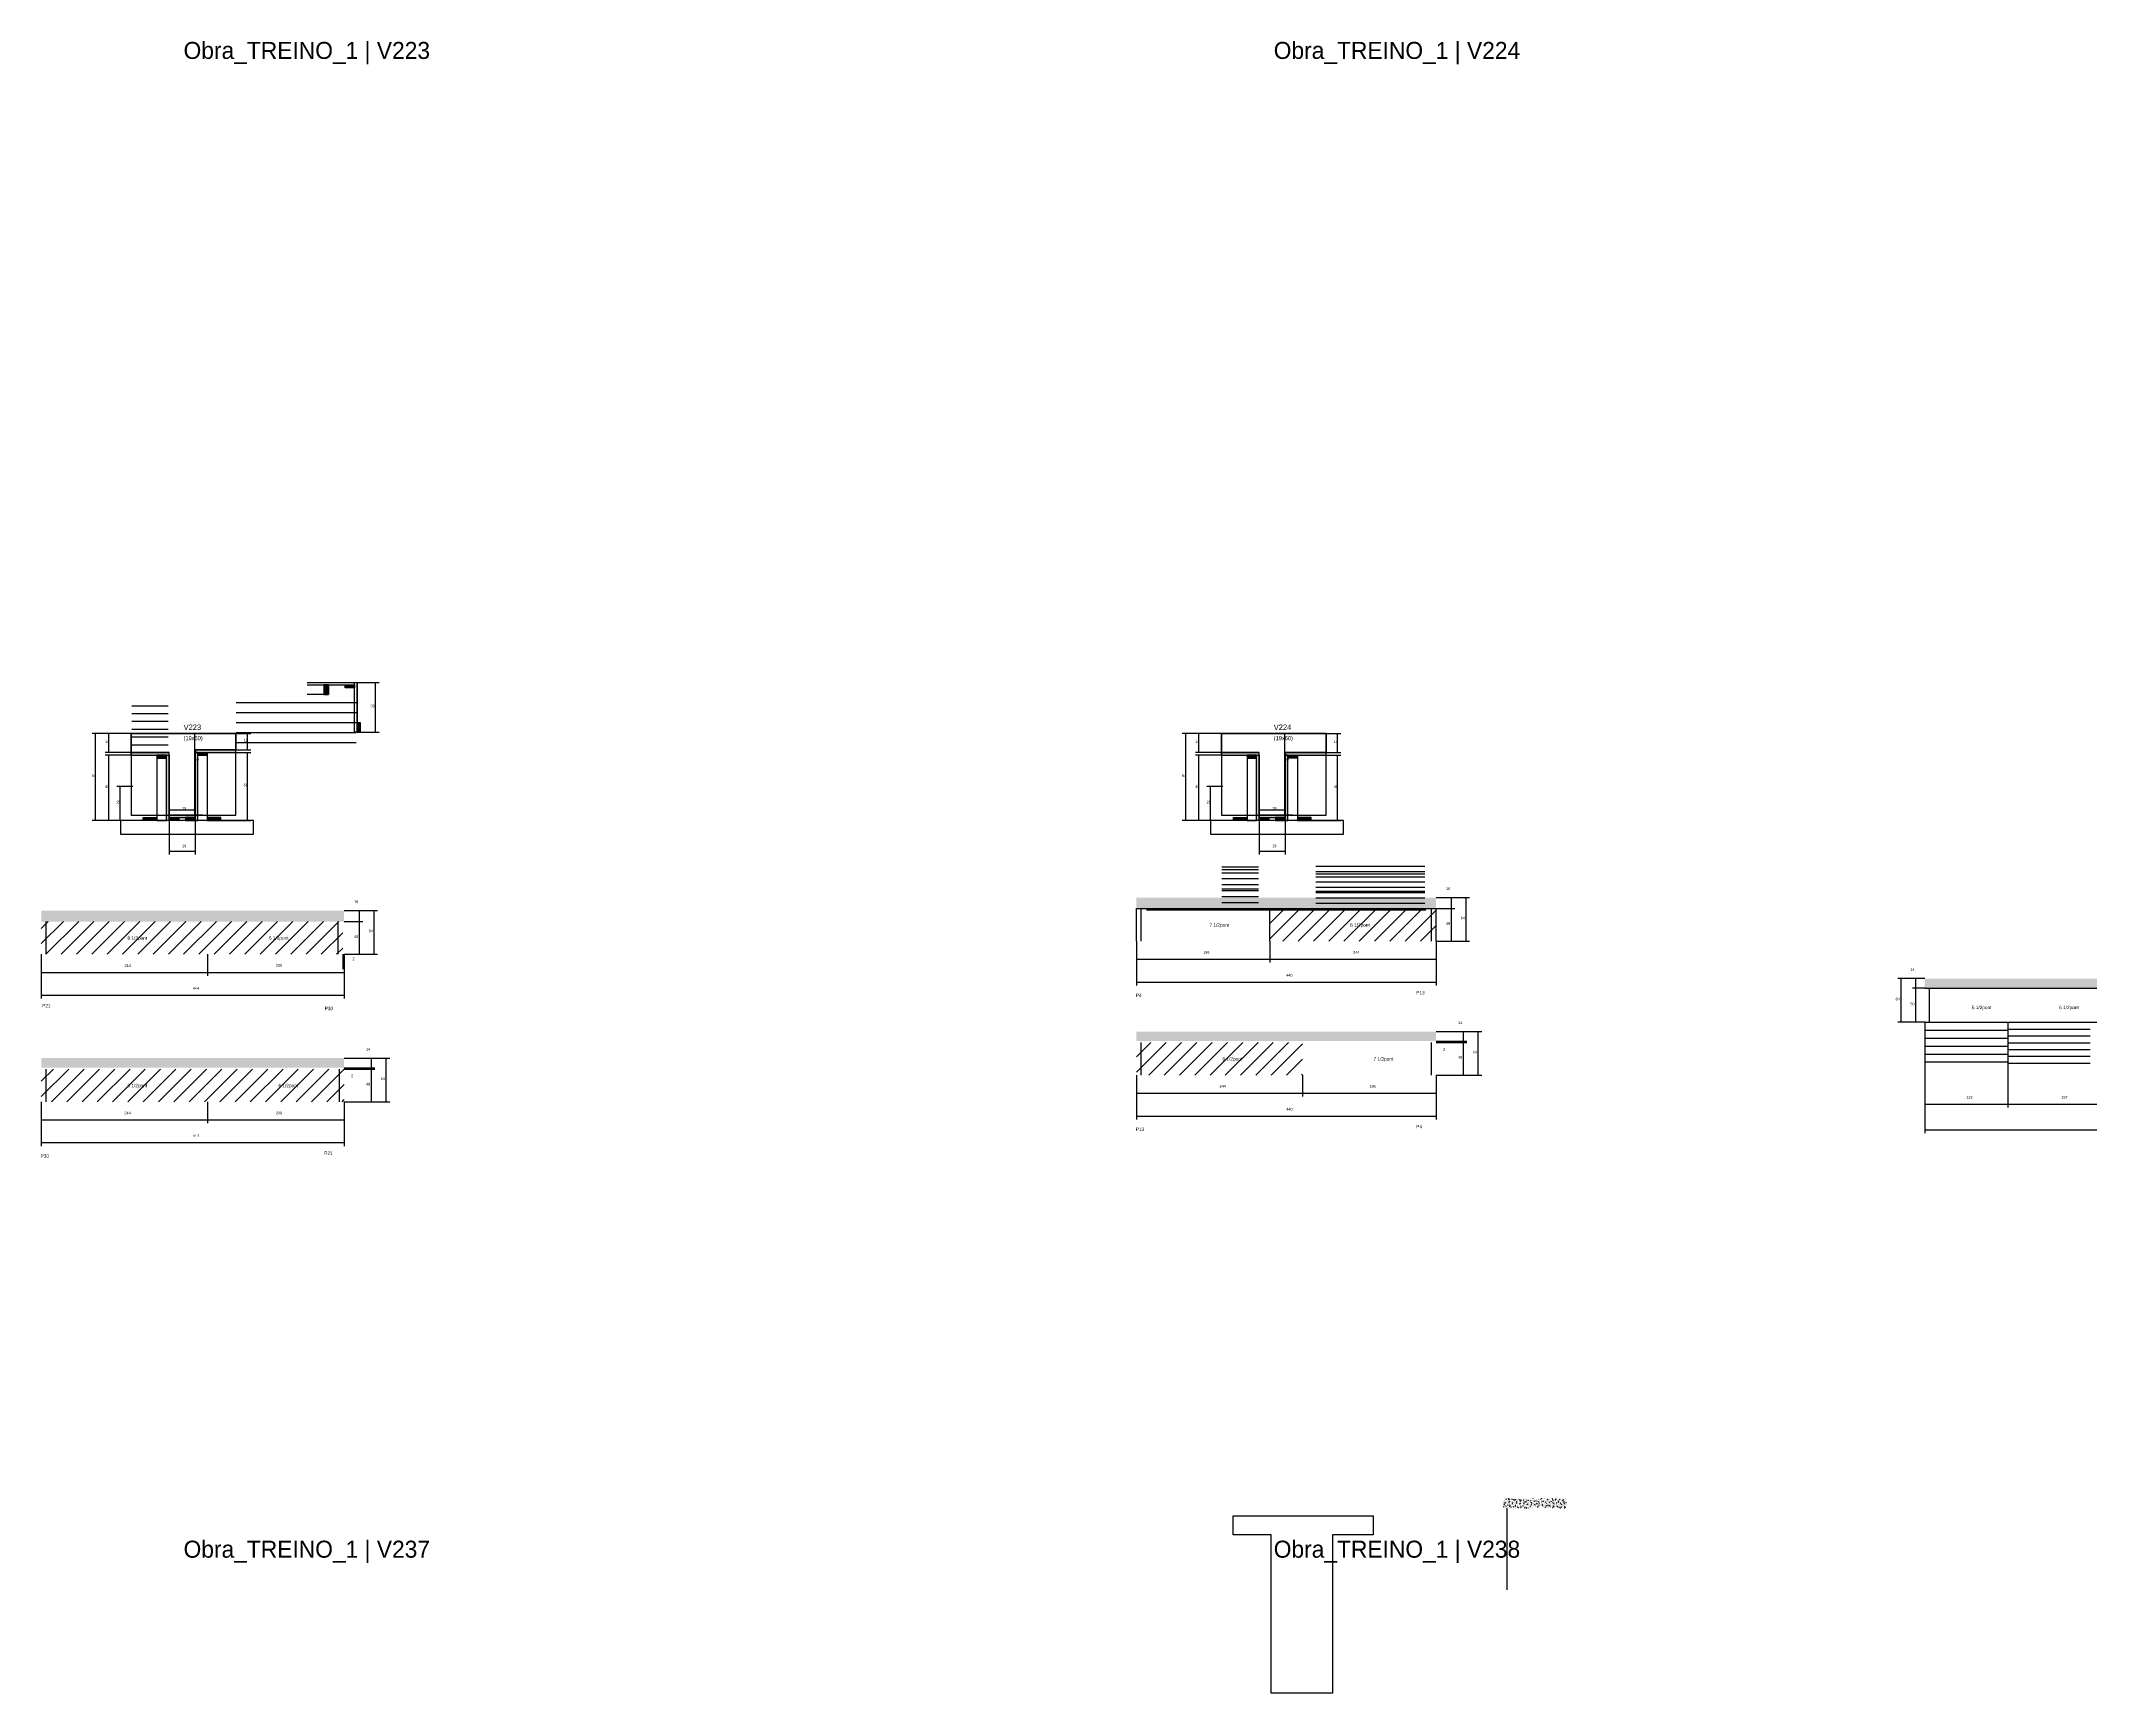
# Model space of a CAD drawing. Header units: metres. Extents: x -2848 to 22762, y -45195 to 1016.
# Drawn here: x 9391 to 12400, y -16809 to -14384 of the extents above; entities that cross this region are included whole.
import ezdxf

# ---------------------------------------------------------------- set-up
doc = ezdxf.new("R2010")
doc.units = ezdxf.units.M
for name, color, linetype in [('CONCRETO', 251, 'Continuous'), ('COTA', 4, 'Continuous'), ('Cota Seção (2x)', 4, 'Continuous'), ('Hachura', 253, 'Continuous'), ('LABEL_ID', 3, 'Continuous'), ('Madeira', 126, 'Continuous'), ('NOMENCLATURA', 7, 'Continuous'), ('Painéis', 200, 'Continuous'), ('REAPROVEITAMENTO', 251, 'Continuous'), ('SARR_2.2x7', 40, 'Continuous'), ('Texto Seção', 7, 'Continuous')]:
    doc.layers.add(name, color=color, linetype=linetype)

msp = doc.modelspace()

# ---------------------------------------------------------------- hatches: boundary and pattern name
at = {"layer": 'COTA'}
h = msp.add_hatch(dxfattribs=at)
h.set_pattern_fill('AR-CONC', scale=0.03)
h.paths.add_polyline_path([(11438.4, -15641), (11438.4, -15657), (11438.4, -15657), (10998.4, -15657), (10998.4, -15657), (10998.4, -15641), (10998.4, -15641), (11438.4, -15641)])
h = msp.add_hatch(dxfattribs=at)
h.set_pattern_fill('AR-CONC', scale=0.03)
h.paths.add_polyline_path([(9835.7, -15660.2), (9835.7, -15676.2), (9835.7, -15676.2), (9391.2, -15676.2), (9391.2, -15676.2), (9391.2, -15660.2), (9391.2, -15660.2), (9835.7, -15660.2)])
h = msp.add_hatch(dxfattribs=at)
h.set_pattern_fill('AR-CONC', scale=0.03)
h.paths.add_polyline_path([(12155.5, -15774), (12591.5, -15774), (12591.5, -15774), (12591.5, -15824), (12591.5, -15824), (12623.5, -15824), (12623.5, -15824), (12623.5, -15760), (12623.5, -15760), (12155.5, -15760), (12155.5, -15760), (12155.5, -15774)])
h = msp.add_hatch(dxfattribs=at)
h.set_pattern_fill('AR-CONC', scale=0.03)
h.paths.add_polyline_path([(10998.4, -15837.6), (10998.4, -15851.6), (10998.4, -15851.6), (11438.4, -15851.6), (11438.4, -15851.6), (11438.4, -15837.6), (11438.4, -15837.6), (10998.4, -15837.6)])
h = msp.add_hatch(dxfattribs=at)
h.set_pattern_fill('AR-CONC', scale=0.03)
h.paths.add_polyline_path([(9835.7, -15890.7), (9835.7, -15876.7), (9835.7, -15876.7), (9391.2, -15876.7), (9391.2, -15876.7), (9391.2, -15890.7), (9391.2, -15890.7), (9835.7, -15890.7)])
h = msp.add_hatch(dxfattribs=at)
h.set_pattern_fill('AR-CONC', scale=0.03)
h.paths.add_polyline_path([(11536, -16523.2), (11536, -16537.2), (11536, -16537.2), (11630, -16537.2), (11630, -16537.2), (11630, -16523.2), (11630, -16523.2), (11536, -16523.2)])
at = {"layer": 'Hachura'}
h = msp.add_hatch(dxfattribs=at)
h.set_pattern_fill('ANSI31', scale=0.5)
h.paths.add_polyline_path([(9812.7, -15328.8), (9805.7, -15328.8), (9805.7, -15342.8), (9812.7, -15342.8)])
h = msp.add_hatch(dxfattribs=at)
h.set_pattern_fill('ANSI31', scale=0.5)
h.paths.add_polyline_path([(9837, -15328.8), (9837, -15333.2), (9837, -15333.2), (9851, -15333.2), (9851, -15333.2), (9851, -15328.8), (9851, -15328.8), (9837, -15328.8)])
h = msp.add_hatch(dxfattribs=at)
h.set_pattern_fill('ANSI31', scale=0.5)
h.paths.add_polyline_path([(9854.6, -15398.2), (9859, -15398.2), (9859, -15398.2), (9859, -15384.2), (9859, -15384.2), (9854.6, -15384.2), (9854.6, -15384.2), (9854.6, -15398.2)])
h = msp.add_hatch(color=8, dxfattribs=at)
h.dxf.hatch_style = 1
h.paths.add_polyline_path([(9578.8, -15432), (9578.8, -15428), (9578.8, -15428), (9523.2, -15428), (9523.2, -15428), (9523.2, -15432), (9523.2, -15432), (9578.8, -15432)])
h = msp.add_hatch(dxfattribs=at)
h.set_pattern_fill('ANSI31', scale=0.5)
h.paths.add_polyline_path([(9574.8, -15436.4), (9574.8, -15432), (9574.8, -15432), (9560.8, -15432), (9560.8, -15432), (9560.8, -15436.4), (9560.8, -15436.4), (9574.8, -15436.4)])
h = msp.add_hatch(color=8, dxfattribs=at)
h.dxf.hatch_style = 1
h.paths.add_polyline_path([(9574.8, -15428), (9578.8, -15428), (9578.8, -15428), (9578.8, -15528), (9578.8, -15528), (9574.8, -15528), (9574.8, -15528), (9574.8, -15428)])
h = msp.add_hatch(color=8, dxfattribs=at)
h.dxf.hatch_style = 1
h.paths.add_polyline_path([(9676.8, -15428), (9676.8, -15424), (9676.8, -15424), (9616.8, -15424), (9616.8, -15424), (9616.8, -15428), (9616.8, -15428), (9676.8, -15428)])
h = msp.add_hatch(color=8, dxfattribs=at)
h.dxf.hatch_style = 1
h.paths.add_polyline_path([(9620.8, -15428), (9616.8, -15428), (9616.8, -15428), (9616.8, -15528), (9616.8, -15528), (9620.8, -15528), (9620.8, -15528), (9620.8, -15428)])
h = msp.add_hatch(dxfattribs=at)
h.set_pattern_fill('ANSI31', scale=0.5)
h.paths.add_polyline_path([(9620.8, -15432.4), (9620.8, -15428), (9620.8, -15428), (9634.8, -15428), (9634.8, -15428), (9634.8, -15432.4), (9634.8, -15432.4), (9620.8, -15432.4)])
h = msp.add_hatch(color=8, dxfattribs=at)
h.dxf.hatch_style = 1
h.paths.add_polyline_path([(11178.8, -15432), (11178.8, -15428), (11178.8, -15428), (11123.2, -15428), (11123.2, -15428), (11123.2, -15432), (11123.2, -15432), (11178.8, -15432)])
h = msp.add_hatch(dxfattribs=at)
h.set_pattern_fill('ANSI31', scale=0.5)
h.paths.add_polyline_path([(11174.8, -15436.4), (11174.8, -15432), (11174.8, -15432), (11160.8, -15432), (11160.8, -15432), (11160.8, -15436.4), (11160.8, -15436.4), (11174.8, -15436.4)])
h = msp.add_hatch(color=8, dxfattribs=at)
h.dxf.hatch_style = 1
h.paths.add_polyline_path([(11174.8, -15428), (11178.8, -15428), (11178.8, -15428), (11178.8, -15528), (11178.8, -15528), (11174.8, -15528), (11174.8, -15528), (11174.8, -15428)])
h = msp.add_hatch(color=8, dxfattribs=at)
h.dxf.hatch_style = 1
h.paths.add_polyline_path([(11220.8, -15428), (11216.8, -15428), (11216.8, -15428), (11216.8, -15528), (11216.8, -15528), (11220.8, -15528), (11220.8, -15528), (11220.8, -15428)])
h = msp.add_hatch(color=8, dxfattribs=at)
h.dxf.hatch_style = 1
h.paths.add_polyline_path([(11276.8, -15432), (11276.8, -15428), (11276.8, -15428), (11216.8, -15428), (11216.8, -15428), (11216.8, -15432), (11216.8, -15432), (11276.8, -15432)])
h = msp.add_hatch(dxfattribs=at)
h.set_pattern_fill('ANSI31', scale=0.5)
h.paths.add_polyline_path([(11220.8, -15436.4), (11220.8, -15432), (11220.8, -15432), (11234.8, -15432), (11234.8, -15432), (11234.8, -15436.4), (11234.8, -15436.4), (11220.8, -15436.4)])
h = msp.add_hatch(dxfattribs=at)
h.set_pattern_fill('ANSI31', scale=0.5)
h.paths.add_polyline_path([(9540.8, -15528), (9540.8, -15523.6), (9540.8, -15523.6), (9560.8, -15523.6), (9560.8, -15523.6), (9560.8, -15528), (9560.8, -15528), (9540.8, -15528)])
h = msp.add_hatch(color=8, dxfattribs=at)
h.dxf.hatch_style = 1
h.paths.add_polyline_path([(9616.8, -15523.6), (9616.8, -15520), (9616.8, -15520), (9578.8, -15520), (9578.8, -15520), (9578.8, -15523.6), (9578.8, -15523.6), (9616.8, -15523.6)])
h = msp.add_hatch(dxfattribs=at)
h.set_pattern_fill('ANSI31', scale=0.5)
h.paths.add_polyline_path([(9578.8, -15528), (9578.8, -15523.6), (9578.8, -15523.6), (9592.8, -15523.6), (9592.8, -15523.6), (9592.8, -15528), (9592.8, -15528), (9578.8, -15528)])
h = msp.add_hatch(dxfattribs=at)
h.set_pattern_fill('ANSI31', scale=0.5)
h.paths.add_polyline_path([(9616.8, -15528), (9616.8, -15523.6), (9616.8, -15523.6), (9602.8, -15523.6), (9602.8, -15523.6), (9602.8, -15528), (9602.8, -15528), (9616.8, -15528)])
h = msp.add_hatch(dxfattribs=at)
h.set_pattern_fill('ANSI31', scale=0.5)
h.paths.add_polyline_path([(9654.8, -15528), (9654.8, -15523.6), (9654.8, -15523.6), (9634.8, -15523.6), (9634.8, -15523.6), (9634.8, -15528), (9634.8, -15528), (9654.8, -15528)])
h = msp.add_hatch(dxfattribs=at)
h.set_pattern_fill('ANSI31', scale=0.5)
h.paths.add_polyline_path([(11140.8, -15528), (11140.8, -15523.6), (11140.8, -15523.6), (11160.8, -15523.6), (11160.8, -15523.6), (11160.8, -15528), (11160.8, -15528), (11140.8, -15528)])
h = msp.add_hatch(color=8, dxfattribs=at)
h.dxf.hatch_style = 1
h.paths.add_polyline_path([(11216.8, -15523.6), (11216.8, -15520), (11216.8, -15520), (11178.8, -15520), (11178.8, -15520), (11178.8, -15523.6), (11178.8, -15523.6), (11216.8, -15523.6)])
h = msp.add_hatch(dxfattribs=at)
h.set_pattern_fill('ANSI31', scale=0.5)
h.paths.add_polyline_path([(11178.8, -15528), (11178.8, -15523.6), (11178.8, -15523.6), (11192.8, -15523.6), (11192.8, -15523.6), (11192.8, -15528), (11192.8, -15528), (11178.8, -15528)])
h = msp.add_hatch(dxfattribs=at)
h.set_pattern_fill('ANSI31', scale=0.5)
h.paths.add_polyline_path([(11216.8, -15528), (11216.8, -15523.6), (11216.8, -15523.6), (11202.8, -15523.6), (11202.8, -15523.6), (11202.8, -15528), (11202.8, -15528), (11216.8, -15528)])
h = msp.add_hatch(dxfattribs=at)
h.set_pattern_fill('ANSI31', scale=0.5)
h.paths.add_polyline_path([(11254.8, -15528), (11254.8, -15523.6), (11254.8, -15523.6), (11234.8, -15523.6), (11234.8, -15523.6), (11234.8, -15528), (11234.8, -15528), (11254.8, -15528)])
at = {"layer": 'REAPROVEITAMENTO'}
h = msp.add_hatch(dxfattribs=at)
h.set_pattern_fill('ANSI31', scale=5)
h.paths.add_polyline_path([(11194.4, -15705), (11438.4, -15705), (11438.4, -15705), (11438.4, -15657), (11438.4, -15657), (11194.4, -15657), (11194.4, -15657), (11194.4, -15705)])
h = msp.add_hatch(dxfattribs=at)
h.set_pattern_fill('ANSI31', scale=5)
h.paths.add_polyline_path([(9391.2, -15724.2), (9833.7, -15724.2), (9833.7, -15724.2), (9833.7, -15676.2), (9833.7, -15676.2), (9391.2, -15676.2), (9391.2, -15676.2), (9391.2, -15724.2)])
h = msp.add_hatch(dxfattribs=at)
h.set_pattern_fill('ANSI31', scale=5)
h.paths.add_polyline_path([(10998.4, -15901.6), (11242.4, -15901.6), (11242.4, -15901.6), (11242.4, -15853.6), (11242.4, -15853.6), (10998.4, -15853.6), (10998.4, -15853.6), (10998.4, -15901.6)])
h = msp.add_hatch(dxfattribs=at)
h.set_pattern_fill('ANSI31', scale=5)
h.paths.add_polyline_path([(9391.2, -15940.7), (9835.7, -15940.7), (9835.7, -15940.7), (9835.7, -15892.7), (9835.7, -15892.7), (9391.2, -15892.7), (9391.2, -15892.7), (9391.2, -15940.7)])

# ---------------------------------------------------------------- linework, layer by layer
at = {"layer": 'CONCRETO'}
for points in [[(9523.2, -15428), (9523.2, -15400), (9676.8, -15400), (9676.8, -15424), (9616.8, -15424), (9616.8, -15520), (9578.8, -15520), (9578.8, -15428)], [(9523.2, -15520), (9676.8, -15520), (9676.8, -15400), (9523.2, -15400)], [(11123.2, -15428), (11123.2, -15400), (11276.8, -15400), (11276.8, -15428), (11216.8, -15428), (11216.8, -15520), (11178.8, -15520), (11178.8, -15428)], [(11123.2, -15520), (11276.8, -15520), (11276.8, -15400), (11123.2, -15400)], [(11140.5, -16576.6), (11140.5, -16548.6), (11346.1, -16548.6), (11346.1, -16576.6), (11286.1, -16576.6), (11286.1, -16808.6), (11196.1, -16808.6), (11196.1, -16576.6)]]:
    msp.add_lwpolyline(points, close=True, dxfattribs=at)
at = {"layer": 'COTA'}
for p, q in [((9854.6, -15325.2), (9886.9, -15325.2)), ((9881.9, -15398.2), (9881.9, -15325.2)), ((9523.2, -15400), (9465.8, -15400)), ((9470.8, -15528), (9470.8, -15400)), ((9523.2, -15400), (9485.1, -15400)), ((9490.1, -15428), (9490.1, -15400)), ((9676.8, -15400), (9698.6, -15400)), ((9693.6, -15424), (9693.6, -15400)), ((9854.6, -15398.2), (9886.9, -15398.2)), ((11123.2, -15400), (11065.8, -15400)), ((11070.8, -15528), (11070.8, -15400)), ((11123.2, -15400), (11085.2, -15400)), ((11090.2, -15428), (11090.2, -15400)), ((11276.8, -15400), (11298.7, -15400)), ((11293.7, -15428), (11293.7, -15400)), ((9523.2, -15428), (9485.1, -15428)), ((9523.2, -15432), (9485.1, -15432)), ((9490.1, -15528), (9490.1, -15432)), ((9676.8, -15424), (9698.6, -15424)), ((9676.8, -15428), (9698.6, -15428)), ((9693.6, -15528), (9693.6, -15428)), ((11123.2, -15428), (11085.2, -15428)), ((11123.2, -15432), (11085.2, -15432)), ((11090.2, -15528), (11090.2, -15432)), ((11276.8, -15428), (11298.7, -15428)), ((11276.8, -15432), (11298.7, -15432)), ((11293.7, -15528), (11293.7, -15432)), ((9525.5, -15478.1), (9501.9, -15478.1)), ((9506.9, -15528), (9506.9, -15478.1)), ((11125.5, -15478), (11102, -15478)), ((11107, -15528), (11107, -15478)), ((9545.2, -15528), (9465.8, -15528)), ((9545.2, -15528), (9485.1, -15528)), ((9525.5, -15528), (9501.9, -15528)), ((9578.8, -15528), (9578.8, -15577.8)), ((9616.8, -15528), (9616.8, -15577.8)), ((9650.4, -15528), (9698.6, -15528)), ((11145.2, -15528), (11065.8, -15528)), ((11145.2, -15528), (11085.2, -15528)), ((11125.5, -15528), (11102, -15528)), ((11178.8, -15528), (11178.8, -15577.7)), ((11216.8, -15528), (11216.8, -15577.7)), ((11250.4, -15528), (11298.7, -15528)), ((9578.8, -15572.8), (9616.8, -15572.8)), ((11178.8, -15572.7), (11216.8, -15572.7)), ((11438.4, -15641), (11465.9, -15641)), ((11438.4, -15641), (11487.5, -15641)), ((11460.9, -15657), (11460.9, -15641)), ((11482.5, -15705), (11482.5, -15641)), ((9835.7, -15660.2), (9863.1, -15660.2)), ((9835.7, -15660.2), (9884.8, -15660.2)), ((9858.1, -15676.2), (9858.1, -15660.2)), ((9879.8, -15724.2), (9879.8, -15660.2)), ((11438.4, -15657), (11465.9, -15657)), ((11438.4, -15657), (11465.9, -15657)), ((11460.9, -15705), (11460.9, -15657)), ((9835.7, -15676.2), (9863.1, -15676.2)), ((9835.7, -15676.2), (9863.1, -15676.2)), ((9858.1, -15724.2), (9858.1, -15676.2)), ((10998.4, -15705), (10998.4, -15736.5)), ((10998.4, -15705), (10998.4, -15770.1)), ((11194.4, -15705), (11194.4, -15736.5)), ((11194.4, -15705), (11194.4, -15736.5)), ((11438.4, -15705), (11438.4, -15736.5)), ((11438.4, -15705), (11438.4, -15770.1)), ((11438.4, -15705), (11465.9, -15705)), ((11438.4, -15705), (11487.5, -15705)), ((9391.2, -15724.2), (9391.2, -15755.8)), ((9391.2, -15724.2), (9391.2, -15789.3)), ((9635.2, -15724.2), (9635.2, -15755.8)), ((9635.2, -15724.2), (9635.2, -15755.8)), ((9833.7, -15724.2), (9833.7, -15745.9)), ((9835.7, -15724.2), (9835.7, -15755.8)), ((9835.7, -15724.2), (9835.7, -15789.3)), ((9835.7, -15724.2), (9863.1, -15724.2)), ((9835.7, -15724.2), (9884.8, -15724.2)), ((9835.7, -15724.2), (9835.7, -15745.9)), ((10998.4, -15731.5), (11194.4, -15731.5)), ((11194.4, -15731.5), (11438.4, -15731.5)), ((9391.2, -15750.8), (9635.2, -15750.8)), ((9635.2, -15750.8), (9835.7, -15750.8)), ((9833.7, -15740.9), (9835.7, -15740.9)), ((10998.4, -15765.1), (11438.4, -15765.1)), ((12155.5, -15760), (12115.8, -15760)), ((12120.8, -15824), (12120.8, -15760)), ((12155.5, -15760), (12137.4, -15760)), ((12142.4, -15774), (12142.4, -15760)), ((9391.2, -15784.3), (9835.7, -15784.3)), ((12155.5, -15774), (12137.4, -15774)), ((12155.5, -15824), (12115.8, -15824)), ((12155.5, -15824), (12155.5, -15949.3)), ((12155.5, -15824), (12155.5, -15986.8)), ((12277.5, -15824), (12277.5, -15949.3)), ((12277.5, -15824), (12277.5, -15949.3)), ((11438.4, -15837.6), (11483.6, -15837.6)), ((11438.4, -15837.6), (11505.2, -15837.6)), ((11438.4, -15851.6), (11483.6, -15851.6)), ((11438.4, -15853.6), (11483.6, -15853.6)), ((11478.6, -15851.6), (11478.6, -15837.6)), ((11478.6, -15901.6), (11478.6, -15853.6)), ((11500.2, -15901.6), (11500.2, -15837.6)), ((9835.7, -15876.7), (9880.9, -15876.7)), ((9835.7, -15876.7), (9902.5, -15876.7)), ((9875.9, -15890.7), (9875.9, -15876.7)), ((9897.5, -15940.7), (9897.5, -15876.7)), ((9835.7, -15890.7), (9880.9, -15890.7)), ((9835.7, -15892.7), (9880.9, -15892.7)), ((9875.9, -15940.7), (9875.9, -15892.7)), ((10998.4, -15901.6), (10998.4, -15933.1)), ((10998.4, -15901.6), (10998.4, -15966.7)), ((11242.4, -15901.6), (11242.4, -15933.1)), ((11242.4, -15901.6), (11242.4, -15933.1)), ((11438.4, -15901.6), (11438.4, -15933.1)), ((11438.4, -15901.6), (11438.4, -15966.7)), ((11438.4, -15901.6), (11483.6, -15901.6)), ((11438.4, -15901.6), (11505.2, -15901.6)), ((9391.2, -15940.7), (9391.2, -15972.2)), ((9391.2, -15940.7), (9391.2, -16005.7)), ((9635.2, -15940.7), (9635.2, -15972.2)), ((9635.2, -15940.7), (9635.2, -15972.2)), ((9835.7, -15940.7), (9835.7, -15972.2)), ((9835.7, -15940.7), (9835.7, -16005.7)), ((9835.7, -15940.7), (9880.9, -15940.7)), ((9835.7, -15940.7), (9902.5, -15940.7)), ((10998.4, -15928.1), (11242.4, -15928.1)), ((11242.4, -15928.1), (11438.4, -15928.1)), ((12155.5, -15944.3), (12277.5, -15944.3)), ((12277.5, -15944.3), (12434.5, -15944.3)), ((9391.2, -15967.2), (9635.2, -15967.2)), ((9635.2, -15967.2), (9835.7, -15967.2)), ((10998.4, -15961.7), (11438.4, -15961.7)), ((9391.2, -16000.7), (9835.7, -16000.7)), ((12155.5, -15981.8), (13308, -15981.8))]:
    msp.add_line(p, q, dxfattribs=at)
at = {"layer": 'Cota Seção (2x)'}
for p, q in [((9627.8, -15400), (9611.3, -15400)), ((9616.3, -15520), (9616.3, -15400)), ((11227.8, -15400), (11211.3, -15400)), ((11216.3, -15520), (11216.3, -15400)), ((9578.8, -15528), (9578.8, -15507)), ((9578.8, -15512), (9616.8, -15512)), ((9627.8, -15520), (9611.3, -15520)), ((9616.8, -15528), (9616.8, -15507)), ((11178.8, -15528), (11178.8, -15507)), ((11178.8, -15512), (11216.8, -15512)), ((11227.8, -15520), (11211.3, -15520)), ((11216.8, -15528), (11216.8, -15507)), ((12155.5, -15774), (12137.4, -15774)), ((12142.4, -15824), (12142.4, -15774)), ((12155.5, -15824), (12137.4, -15824)), ((11438.4, -15851.6), (11461.7, -15851.6)), ((11438.4, -15853.6), (11461.7, -15853.6)), ((11456.7, -15853.6), (11456.7, -15851.6)), ((9835.7, -15890.7), (9859, -15890.7)), ((9835.7, -15892.7), (9859, -15892.7)), ((9854, -15892.7), (9854, -15890.7))]:
    msp.add_line(p, q, dxfattribs=at)
at = {"layer": 'Madeira'}
msp.add_lwpolyline([(9812.7, -15328.8), (9812.7, -15342.8), (9781.2, -15342.8)], dxfattribs=at)
for points in [[(9812.7, -15342.8), (9812.7, -15328.8), (9805.7, -15328.8), (9805.7, -15342.8)], [(9837, -15328.8), (9851, -15328.8), (9851, -15333.2), (9837, -15333.2)], [(9854.6, -15398.2), (9854.6, -15384.2), (9859, -15384.2), (9859, -15398.2)], [(9574.8, -15436.4), (9574.8, -15432), (9560.8, -15432), (9560.8, -15436.4)], [(9574.8, -15432), (9560.8, -15432), (9560.8, -15528), (9574.8, -15528)], [(9620.8, -15432.4), (9620.8, -15428), (9634.8, -15428), (9634.8, -15432.4)], [(9620.8, -15428), (9634.8, -15428), (9634.8, -15528), (9620.8, -15528)], [(11174.8, -15436.4), (11174.8, -15432), (11160.8, -15432), (11160.8, -15436.4)], [(11174.8, -15432), (11160.8, -15432), (11160.8, -15528), (11174.8, -15528)], [(11220.8, -15436.4), (11220.8, -15432), (11234.8, -15432), (11234.8, -15436.4)], [(11220.8, -15432), (11234.8, -15432), (11234.8, -15528), (11220.8, -15528)], [(9540.8, -15528), (9540.8, -15523.6), (9560.8, -15523.6), (9560.8, -15528)], [(9578.8, -15528), (9578.8, -15523.6), (9592.8, -15523.6), (9592.8, -15528)], [(9616.8, -15528), (9616.8, -15523.6), (9602.8, -15523.6), (9602.8, -15528)], [(9654.8, -15528), (9654.8, -15523.6), (9634.8, -15523.6), (9634.8, -15528)], [(11140.8, -15528), (11140.8, -15523.6), (11160.8, -15523.6), (11160.8, -15528)], [(11178.8, -15528), (11178.8, -15523.6), (11192.8, -15523.6), (11192.8, -15528)], [(11216.8, -15528), (11216.8, -15523.6), (11202.8, -15523.6), (11202.8, -15528)], [(11254.8, -15528), (11254.8, -15523.6), (11234.8, -15523.6), (11234.8, -15528)], [(9507.3, -15548), (9702.5, -15548), (9702.5, -15528), (9507.3, -15528)], [(11107.4, -15548), (11302.5, -15548), (11302.5, -15528), (11107.4, -15528)]]:
    msp.add_lwpolyline(points, close=True, dxfattribs=at)
at = {"layer": 'Painéis'}
for p, q in [((9781.2, -15325.2), (9851, -15325.2)), ((9781.2, -15328.8), (9851, -15328.8)), ((9854.6, -15398.2), (9854.6, -15325.2)), ((9523.2, -15428), (9578.8, -15428)), ((9523.2, -15432), (9523.2, -15428)), ((9578.8, -15432), (9578.8, -15428)), ((9578.8, -15528), (9578.8, -15432)), ((9616.8, -15424), (9676.8, -15424)), ((9616.8, -15428), (9616.8, -15424)), ((9616.8, -15528), (9616.8, -15428)), ((9676.8, -15428), (9676.8, -15424)), ((11123.2, -15428), (11178.8, -15428)), ((11123.2, -15432), (11123.2, -15428)), ((11178.8, -15432), (11178.8, -15428)), ((11178.8, -15528), (11178.8, -15432)), ((11216.8, -15428), (11276.8, -15428)), ((11216.8, -15432), (11216.8, -15428)), ((11216.8, -15528), (11216.8, -15432)), ((11276.8, -15432), (11276.8, -15428)), ((11178.8, -15520), (11216.8, -15520)), ((11178.8, -15523.6), (11178.8, -15520)), ((11216.8, -15523.6), (11216.8, -15520)), ((10998.4, -15657), (11438.4, -15657)), ((10998.4, -15705), (10998.4, -15657)), ((11194.4, -15705), (11194.4, -15657)), ((11438.4, -15705), (11438.4, -15657)), ((12155.5, -15774), (12434.5, -15774)), ((12155.5, -15824), (12434.5, -15824))]:
    msp.add_line(p, q, dxfattribs=at)
for points in [[(9851, -15325.2), (9854.6, -15325.2), (9854.6, -15398.2), (9851, -15398.2)], [(9578.8, -15432), (9578.8, -15428), (9523.2, -15428), (9523.2, -15432)], [(9574.8, -15432), (9578.8, -15432), (9578.8, -15528), (9574.8, -15528)], [(9676.8, -15428), (9676.8, -15424), (9616.8, -15424), (9616.8, -15428)], [(9620.8, -15428), (9616.8, -15428), (9616.8, -15528), (9620.8, -15528)], [(11178.8, -15432), (11178.8, -15428), (11123.2, -15428), (11123.2, -15432)], [(11174.8, -15432), (11178.8, -15432), (11178.8, -15528), (11174.8, -15528)], [(11276.8, -15432), (11276.8, -15428), (11216.8, -15428), (11216.8, -15432)], [(11220.8, -15432), (11216.8, -15432), (11216.8, -15528), (11220.8, -15528)], [(9616.8, -15523.6), (9616.8, -15520), (9578.8, -15520), (9578.8, -15523.6)], [(11216.8, -15523.6), (11216.8, -15520), (11178.8, -15520), (11178.8, -15523.6)]]:
    msp.add_lwpolyline(points, close=True, dxfattribs=at)
at = {"layer": 'SARR_2.2x7'}
for p, q in [((9524.2, -15359.47), (9577.3, -15359.47)), ((9524.2, -15370.89), (9577.3, -15370.89)), ((9677.3, -15354.57), (9853.3, -15354.57)), ((9677.3, -15369.26), (9853.3, -15369.26)), ((9524.2, -15382.31), (9577.3, -15382.31)), ((9524.2, -15393.73), (9577.3, -15393.73)), ((9677.3, -15383.94), (9853.3, -15383.94)), ((9677.3, -15398.63), (9853.3, -15398.63)), ((9524.2, -15405.16), (9577.3, -15405.16)), ((9524.2, -15416.58), (9577.3, -15416.58)), ((9677.3, -15413.31), (9853.3, -15413.31)), ((11123.7, -15595.75), (11177.7, -15595.75)), ((11123.7, -15599.75), (11177.7, -15599.75)), ((11123.7, -15604.5), (11177.7, -15604.5)), ((11123.7, -15613.25), (11177.7, -15613.25)), ((11261.7, -15594.78), (11421.7, -15594.78)), ((11261.7, -15602.56), (11421.7, -15602.56)), ((11261.7, -15606.11), (11421.7, -15606.11)), ((11261.7, -15610.33), (11421.7, -15610.33)), ((11123.7, -15622), (11177.7, -15622)), ((11123.7, -15628.38), (11177.7, -15628.38)), ((11123.7, -15630.75), (11177.7, -15630.75)), ((11123.7, -15639.5), (11177.7, -15639.5)), ((11261.7, -15618.11), (11421.7, -15618.11)), ((11261.7, -15625.89), (11421.7, -15625.89)), ((11261.7, -15631.56), (11421.7, -15631.56)), ((11261.7, -15633.67), (11421.7, -15633.67)), ((11261.7, -15641.44), (11421.7, -15641.44)), ((11005.4, -15705), (11005.4, -15657)), ((11013.4, -15659.2), (11194.4, -15659.2)), ((11123.7, -15648.25), (11177.7, -15648.25)), ((11194.4, -15659.2), (11423.4, -15659.2)), ((11261.7, -15649.22), (11421.7, -15649.22)), ((11431.4, -15705), (11431.4, -15657)), ((9398.2, -15724.2), (9398.2, -15676.2)), ((9826.7, -15724.2), (9826.7, -15676.2)), ((12162.5, -15824), (12162.5, -15774)), ((11005.4, -15901.6), (11005.4, -15853.6)), ((11431.4, -15901.6), (11431.4, -15853.6)), ((12156.5, -15835.67), (12276.5, -15835.67)), ((12156.5, -15847.33), (12276.5, -15847.33)), ((12278.5, -15834), (12398.5, -15834)), ((12278.5, -15844), (12398.5, -15844)), ((12278.5, -15854), (12398.5, -15854)), ((12156.5, -15859), (12276.5, -15859)), ((12156.5, -15870.67), (12276.5, -15870.67)), ((12156.5, -15882.33), (12276.5, -15882.33)), ((12278.5, -15864), (12398.5, -15864)), ((12278.5, -15874), (12398.5, -15874)), ((12278.5, -15884), (12398.5, -15884)), ((9398.2, -15940.7), (9398.2, -15892.7)), ((9828.7, -15940.7), (9828.7, -15892.7)), ((11542.6, -16657.2), (11542.6, -16537.2))]:
    msp.add_line(p, q, dxfattribs=at)

# ---------------------------------------------------------------- texts
at = {"layer": 'COTA'}
for s, p in [('36', (9874.4, -15361.7)), ('14', (9484.6, -15414)), ('12', (9688.1, -15412)), ('14', (11084.7, -15414)), ('14', (11288.2, -15414)), ('64', (9465.3, -15464)), ('64', (11065.3, -15464)), ('48', (9484.6, -15480)), ('50', (9688.1, -15478)), ('48', (11084.7, -15480)), ('48', (11288.2, -15480)), ('25', (9501.4, -15503)), ('25', (11101.5, -15503)), ('19', (9597.8, -15567.3)), ('19', (11197.8, -15567.2)), ('16', (9850, -15649.2)), ('16', (11452.8, -15630)), ('64', (11474.4, -15673)), ('48', (9850.1, -15700.2)), ('64', (9871.7, -15692.2)), ('48', (11452.8, -15681)), ('2', (9847.8, -15732.9)), ('196', (11096.4, -15723.4)), ('244', (11316.4, -15723.5)), ('244', (9513.2, -15742.7)), ('200', (9735.5, -15742.6)), ('440', (11218.4, -15757)), ('14', (12134.4, -15748.9)), ('444', (9613.5, -15776.2)), ('64', (12112.7, -15792)), ('14', (11470.6, -15826.5)), ('14', (9867.8, -15865.6)), ('48', (11470.5, -15877.6)), ('64', (11492.1, -15869.6)), ('48', (9867.8, -15916.7)), ('64', (9889.4, -15908.7)), ('244', (11120.4, -15920.1)), ('196', (11340.4, -15920)), ('122', (12216.5, -15936.3)), ('157', (12356, -15936.2)), ('244', (9513.2, -15959.1)), ('200', (9735.5, -15959.1)), ('440', (11218.4, -15953.6)), ('444', (9613.5, -15992.6))]:
    msp.add_text(s, height=4, dxfattribs=at).set_placement(p)
at = {"layer": 'Cota Seção (2x)'}
for s, p in [('60', (9616.3, -15440)), ('60', (11216.3, -15440)), ('19', (9597.8, -15512)), ('19', (11197.8, -15512)), ('50', (12134.3, -15799)), ('2', (11448.7, -15865.7)), ('2', (9846, -15904.7))]:
    msp.add_text(s, height=4, dxfattribs=at).set_placement(p)
at = {"layer": 'LABEL_ID'}
for s, p in [('Obra_TREINO_1 | V223', (9600, -14410)), ('Obra_TREINO_1 | V224', (11200, -14410)), ('Obra_TREINO_1 | V237', (9600, -16610)), ('Obra_TREINO_1 | V238', (11200, -16610))]:
    msp.add_text(s, height=25, dxfattribs=at).set_placement(p)
at = {"layer": 'NOMENCLATURA'}
for s, p in [('8 1/2pont', (9517.6, -15703)), ('6 1/2pont', (9725.3, -15703)), ('7 1/2pont', (11105.8, -15683.8)), ('8 1/2pont', (11312.1, -15683.8)), ('P4', (10997.5, -15787)), ('P13', (11409.2, -15783)), ('P21', (9392.4, -15802.2)), ('P30', (9807.1, -15806.3)), ('5 1/2pont', (12224.6, -15804.8)), ('6 1/2pont', (12352.7, -15804.8)), ('8 1/2pont', (11124.8, -15880.4)), ('7 1/2pont', (11346.6, -15880.4)), ('8 1/2pont', (9517.6, -15919.4)), ('6 1/2pont', (9739.3, -15919.4)), ('P4', (11409.2, -15979.6)), ('P13', (10997.5, -15983.6)), ('P30', (9390.2, -16022.7)), ('P21', (9806.5, -16018.7))]:
    msp.add_text(s, height=5, dxfattribs=at).set_placement(p)
at = {"layer": 'Texto Seção'}
for s, height, p in [('V223', 8, (9600, -15395)), ('(19x60)', 6, (9600, -15410)), ('V224', 8, (11200, -15395)), ('(19x60)', 6, (11200, -15410))]:
    msp.add_text(s, height=height, dxfattribs=at).set_placement(p)

doc.saveas('drawing.dxf')
